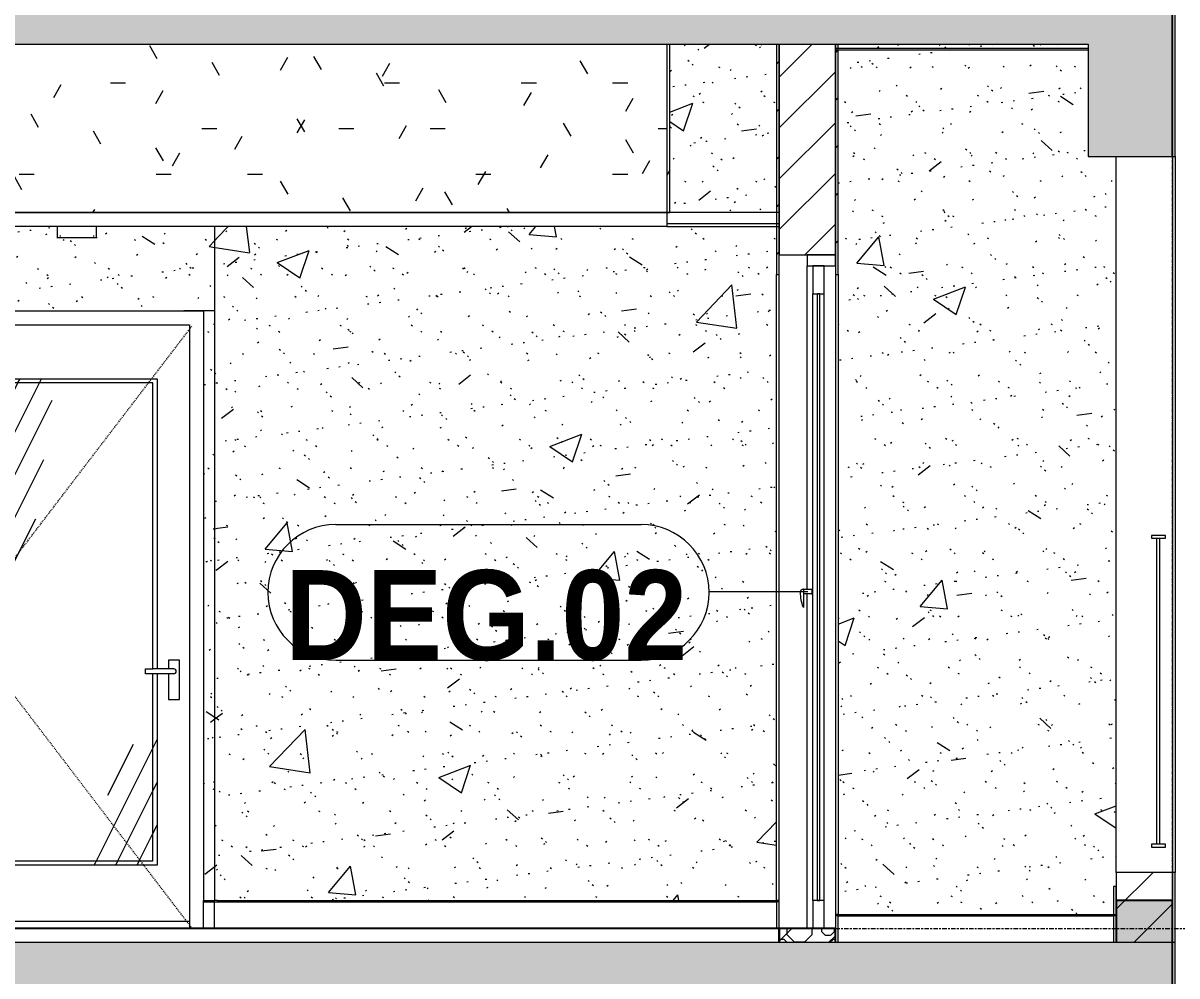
# Model space of a CAD drawing. Header units: millimetres. Extents: x 26124 to 258712, y -8723 to 35400.
# Drawn here: x 123161 to 127269, y 8831 to 12225 of the extents above; entities that cross this region are included whole.
import ezdxf

# ---------------------------------------------------------------- set-up
doc = ezdxf.new("R2010")
doc.units = ezdxf.units.MM
for name, pattern in [('Centre', [31.75, 6.35, -4.7625, 15.875, -4.7625]), ('Dash', [6.35, 3.175, -3.175]), ('Grid Line', [22.225, 12.7, -3.175, 3.175, -3.175])]:
    doc.linetypes.add(name, pattern=pattern)
for name, color, linetype, lineweight in [('0-1', 7, 'Continuous', 5), ('A-CLNG', 13, 'Continuous', 9), ('A-CLNG-1', 250, 'Continuous', 18), ('A-CLNG-2', 7, 'Continuous', 9), ('A-CLNG-PATT-1', 7, 'Continuous', 9), ('A-CLNG-PATT-2', 9, 'Continuous', 9), ('A-DETL-GENF-1', 7, 'Continuous', 9), ('A-DETL-GENF-HDLN-1', 7, 'Dash', 9), ('A-DETL-GENF-HDLN-2', 1, 'Continuous', 9), ('A-DETL-MEDM', 33, 'Continuous', 18), ('A-DOOR', 31, 'Continuous', 9), ('A-DOOR-1', 7, 'Continuous', 9), ('A-DOOR-FRAM', 31, 'Continuous', 9), ('A-DOOR-GLAZ', 31, 'Continuous', 9), ('A-DOOR-IDEN', 31, 'Continuous', 9), ('A-FLOR-1', 10, 'Continuous', 25), ('A-FLOR-HRAL', 11, 'Continuous', 9), ('A-FLOR-HRAL-1', 253, 'Continuous', 9), ('A-FLOR-LEVL-2', 51, 'Centre', 9), ('A-FLOR-PATT-2', 9, 'Continuous', 9), ('A-WALL', 113, 'Continuous', 9), ('A-WALL-1', 113, 'Continuous', 18), ('A-WALL-PATT-1', 7, 'Continuous', 9), ('A-WALL-PATT-2', 9, 'Continuous', 9), ('A-WALL-PATT-4', 111, 'Continuous', 9), ('E-LITE-EQPM', 33, 'Continuous', 9), ('E-LITE-EQPM-1', 7, 'Continuous', 9), ('I-WALL-1', 250, 'Continuous', 18), ('I-WALL-2', 7, 'Continuous', 9), ('S-BEAM-1', 12, 'Continuous', 5), ('S-BEAM-2', 10, 'Continuous', 25), ('S-COLS-1', 7, 'Continuous', 9), ('S-GRID-1', 1, 'Grid Line', 9)]:
    doc.layers.add(name, color=color, linetype=linetype, lineweight=lineweight)
doc.styles.add('Arial_B_1', font='arialbd.ttf', dxfattribs={"width": 0.9, "height": 320})
pattern_1 = [(50, (80880.3, 14125), (1165.978, -102.01), [121.92, -1341.12]), (355, (80880.3, 14125), (-225.554, 1222.763), [97.536, -1072.896]), (100.451, (80977.5, 14116.5), (940.433, 1120.746), [103.616, -1139.776]), (46.184, (80880.3, 14450.1), (1734.906, -269.074), [182.88, -2011.68]), (96.636, (81024.9, 14427.7), (1519.377, 1583.536), [155.424, -1709.665]), (351.184, (80880.3, 14450.1), (1519.39, 1583.52), [146.304, -1609.344]), (21, (81042.9, 14368.8), (970.332, -654.498), [121.92, -1341.12]), (326, (81042.9, 14368.8), (395.533, 1178.804), [97.536, -1072.896]), (71.451, (81123.7, 14314.3), (1365.87, 524.296), [103.616, -1139.776]), (37.5, (80880.3, 14125), (19.767, 541.1527), [53.645, -1006.246, 53.645, -1035.507, -1076.96]), (37.5, (80880.3, 14125), (19.767, 541.1527), [-2149.043, 53.645, -1023.315]), (7.5, (80880.3, 14125), (427.646, 641.156), [53.645, -567.334, 53.645, -981.862, -410.464]), (7.5, (80880.3, 14125), (427.646, 641.156), [-1656.486, 53.645, -356.819]), (327.5, (80517.8, 14125), (867.782, -36.665), [53.645, -352.755, 53.645, -1214.323, -1682.496]), (327.5, (80517.8, 14125), (867.782, -36.665), [-1674.368, 53.645, -1628.851]), (317.5, (80355.2, 14125), (948.028, 162.731), [53.645, -474.675, 53.645, -788.416, -1194.816]), (317.5, (80355.2, 14125), (948.028, 162.731), [-1370.38, 53.645, -1141.17])]
pattern_2 = [(37.5, (80880.3, 14125), (-5.1206, 156.61216), [5.364, -118.181, 5.364, -132.812, -132.08]), (37.5, (80880.3, 14125), (-5.1206, 156.61216), [-261.722, 5.364, -126.716]), (7.5, (80880.3, 14125), (143.847, 229.3842), [5.364, -61.285, 5.364, -105.989, -42.672]), (7.5, (80880.3, 14125), (143.847, 229.3842), [-178.003, 5.364, -37.308]), (327.5, (80780.33, 14125), (253.11758, 0.46008), [5.364, -35.276, 5.364, -140.94, -191.008]), (327.5, (80780.33, 14125), (253.11758, 0.46008), [-186.944, 5.364, -185.644]), (317.5, (80780.33, 14125), (244.3381, 71.3376), [5.364, -14.956, 5.364, -90.546, -109.728]), (317.5, (80780.33, 14125), (244.3381, 71.3376), [-116.23, 5.364, -104.364])]
pattern_3 = [(45, (80880.3, 14125), (-84.8528, 84.8528), [])]
pattern_4 = [(63.435, (81083.5, 14226.6), (-817.87, 2453.59), [1016, -609.6, 1016, -609.6, -1292.49]), (63.435, (81083.5, 14226.6), (-817.87, 2453.59), [-3251.2, 406.4, -886.09]), (63.435, (81032.7, 14277.4), (-817.87, 2453.59), [812.8, -1016, 609.6, -609.6, -1495.69]), (63.435, (81032.7, 14277.4), (-817.87, 2453.59), [-3048, 711.2, -784.49]), (63.435, (81032.7, 14429.8), (-817.87, 2453.59), [609.6, -1219.2, 406.4, -609.6, -1698.89]), (63.435, (81032.7, 14429.8), (-817.87, 2453.59), [-2844.8, 914.4, -784.49]), (63.435, (81185.1, 14277.4), (-817.87, 2453.59), [609.6, -1219.2, 508, -2206.89]), (63.435, (81337.5, 14429.8), (-817.87, 2453.59), [304.8, -1524, 203.2, -2511.69]), (63.435, (81083.5, 14683.8), (-817.87, 2453.59), [203.2, -1524, 203.2, -812.8, -1800.49]), (63.435, (81083.5, 14683.8), (-817.87, 2453.59), [-2743.2, 508, -1292.49]), (63.435, (81997.9, 14531.4), (-817.87, 2453.59), [1016, -1524, 1219.2, -804.81]), (63.435, (81997.9, 14379), (-817.87, 2453.59), [1422.4, -1016, 1524, -601.61]), (63.435, (82099.5, 14429.8), (-817.87, 2453.59), [1625.6, -812.8, 1219.2, -886.09]), (63.435, (82251.9, 14582.2), (-817.87, 2453.59), [1016, -1422.4, 812.8, -1292.49]), (63.435, (82099.5, 14887), (-817.87, 2453.59), [508, -2032, 609.6, -1394.09]), (63.435, (82404.3, 14734.6), (-817.87, 2453.59), [406.4, -2032, 406.4, -1698.89])]
pattern_5 = [(45, (80880.3, 14125), (-90.50967, 90.50967), [])]

# ---------------------------------------------------------------- blocks, each defined once
blk = doc.blocks.new('NCV_TKTC_KET CAU_rvt-1-TKCS_MẶT CẮT 3')
at = {"layer": 'S-BEAM-1'}
blk.add_hatch(color=256, dxfattribs=at).paths.add_polyline_path([(127252.5, 8900), (127252.6, 8900), (127252.6, 9100), (127052.6, 9100), (127052.6, 8950), (127252.5, 8950)])
at = {"layer": 'S-BEAM-2'}
for p, q in [((127252.6, 11750), (127252.6, 12300)), ((127252.6, 9100), (127052.6, 9100)), ((127052.6, 9100), (127052.6, 8950)), ((127252.6, 8900), (127252.6, 9100)), ((127252.6, 8350), (127252.6, 8900))]:
    blk.add_line(p, q, dxfattribs=at)
at = {"layer": 'S-COLS-1'}
blk.add_line((126552.6, 9045), (126552.6, 9050), dxfattribs=at)
blk = doc.blocks.new('DOOR_CW_01 CANH MO-PANEL KINH - DIW_01-900x2200-CỬA GỖ VÂN LAMINATE-553375-TKCS_MẶT CẮT 3')
at = {"layer": 'A-DOOR-1'}
for p, q in [((123842.9, 7800), (123732.6, 7800)), ((123852.6, 5695), (123852.6, 5700)), ((123852.6, 5695), (123852.6, 5700)), ((123852.6, 5695), (123852.6, 5700)), ((123912.6, 5695), (123912.6, 5700)), ((123952.6, 5700), (123952.6, 5695)), ((123952.6, 5700), (123952.6, 5695)), ((123952.6, 5695), (123952.6, 5700))]:
    blk.add_line(p, q, dxfattribs=at)
blk = doc.blocks.new('DOOR_CW_01 CANH MO-PANEL KINH - DIG_01-900x2200-CỬA NHÔM KÍNH-V64-TKCS_MẶT CẮT 3')
at = {"layer": 'A-DETL-GENF-HDLN-2'}
h = blk.add_hatch(dxfattribs=at)
h.set_pattern_fill('FP_13', color=256, style=0, pattern_type=2)
h.set_pattern_definition(pattern_4)
h.paths.add_polyline_path([(123067.6, 9226), (123637.6, 9226), (123637.6, 9907.5), (123622.6, 9907.5), (123622.6, 9241), (123082.6, 9241), (123082.6, 10943), (123622.6, 10943), (123622.6, 9924.5), (123637.6, 9924.5), (123637.6, 10958), (123067.6, 10958), (123067.6, 9241)])
h = blk.add_hatch(dxfattribs=at)
h.set_pattern_fill('FP_13', color=256, style=0, pattern_type=2)
h.set_pattern_definition(pattern_4)
h.paths.add_polyline_path([(123499, 9241), (123622.6, 9241), (123622.6, 9907.5), (123596.8, 9907.5), (123596.8, 9924.5), (123622.6, 9924.5), (123622.6, 10943), (123082.6, 10943), (123082.6, 9241)])
at = {"layer": 'A-DETL-GENF-HDLN-1'}
for p, q in [((122942.6, 10073.5), (123762.6, 11147)), ((123762.6, 9000), (122942.6, 10073.5))]:
    blk.add_line(p, q, dxfattribs=at)
at = {"layer": 'A-DOOR-1'}
for p, q in [((122952.6, 9000), (122952.6, 11150)), ((122952.6, 11150), (123752.6, 11150)), ((123752.6, 11150), (123752.6, 9000)), ((123067.6, 10958), (123637.6, 10958)), ((123067.6, 9226), (123067.6, 10958)), ((123622.6, 10943), (123082.6, 10943)), ((123082.6, 10943), (123082.6, 9241)), ((123622.6, 9924.5), (123622.6, 10943)), ((123637.6, 10958), (123637.6, 9924.5)), ((123677.8, 9956), (123677.8, 9924.5)), ((123717.3, 9956), (123677.8, 9956)), ((123717.3, 9816), (123717.3, 9956)), ((123596.8, 9924.5), (123622.6, 9924.5)), ((123596.8, 9907.5), (123596.8, 9924.5)), ((123622.6, 9907.5), (123596.8, 9907.5)), ((123697.6, 9924.5), (123622.6, 9924.5)), ((123622.6, 9241), (123622.6, 9907.5)), ((123697.6, 9907.5), (123622.6, 9907.5)), ((123637.6, 9907.5), (123637.6, 9226)), ((123677.8, 9907.5), (123677.8, 9816)), ((123677.8, 9816), (123717.3, 9816)), ((123637.6, 9226), (123067.6, 9226)), ((123082.6, 9241), (123622.6, 9241)), ((122902.6, 9100), (122902.6, 9000)), ((123802.6, 9095), (123802.6, 9100)), ((122952.6, 9026), (123752.6, 9026))]:
    blk.add_line(p, q, dxfattribs=at)
for start, end in [(0, 90), (270, 0)]:
    blk.add_arc((123697.6, 9916), 8.5, start, end, dxfattribs=at)
blk = doc.blocks.new('Railing - Railing-915954-TKCS_MẶT CẮT 3')
at = {"layer": 'A-FLOR-HRAL-1'}
for p, q in [((126062.564287, 5645), (126052.564287, 5645)), ((126062.564287, 5550), (126062.564287, 5645)), ((126062.564287, 5645), (127042.564287, 5645)), ((127052.564287, 5645), (127042.564287, 5645)), ((127042.564287, 5645), (127042.564287, 5550)), ((127052.564287, 5550), (127052.564287, 5645))]:
    blk.add_line(p, q, dxfattribs=at)
blk = doc.blocks.new('Railing - Railing-915952-TKCS_MẶT CẮT 3')
at = {"layer": 'A-FLOR-HRAL-1'}
for p, q in [((123802.5, 5600), (123802.5, 5695)), ((123802.5, 5695), (123842.6, 5695))]:
    blk.add_line(p, q, dxfattribs=at)
blk = doc.blocks.new('Railing - Railing-915947-TKCS_MẶT CẮT 3')
at = {"layer": 'A-FLOR-HRAL-1'}
for p, q in [((123842.564287, 5600), (123842.564287, 5695)), ((123842.564287, 5695), (125842.564287, 5695)), ((125852.564287, 5695), (125842.564287, 5695)), ((125842.564287, 5695), (125842.564287, 5600))]:
    blk.add_line(p, q, dxfattribs=at)
blk = doc.blocks.new('CL_01-VÁCH DỰNG THẠCH CAO CĂN HỘ LOẠI 1-5D6 - CL_01-VÁCH DỰNG THẠCH CAO CĂN HỘ LOẠI 1A-5-V66-TKCS_MẶT CẮT 3')
at = {"layer": 'A-CLNG-PATT-1'}
h = blk.add_hatch(dxfattribs=at)
h.set_pattern_fill('FP_4', color=256, style=0, pattern_type=2)
h.set_pattern_definition([(0, (80880.3, 14125), (1300.48, 325.12), [53.645, -921.715, 53.645, -6123.635]), (0, (80880.3, 14125), (1300.48, 325.12), [-1029.005, -921.715, 53.645, -1897.075, -3251.2]), (0, (80880.3, 14125), (1300.48, 325.12), [-3901.44, 53.645, -921.715, 53.645, -2222.195]), (0, (80880.3, 14125), (1300.48, 325.12), [-4930.445, -596.595, 53.645, -1571.955]), (120, (81367.98, 14287.56), (-931.8022, 963.6887), [53.645, -921.715, -6177.28]), (120, (81367.98, 14287.56), (-931.8022, 963.6887), [-975.36, 53.645, -921.715, -5201.92]), (120, (81367.98, 14287.56), (-931.8022, 963.6887), [-1950.72, 53.645, -1897.075, -3251.2]), (120, (81367.98, 14287.56), (-931.8022, 963.6887), [-3901.44, 53.645, -921.715, -2275.84]), (120, (81367.98, 14287.56), (-931.8022, 963.6887), [-4876.8, 53.645, -596.595, -1625.6]), (120, (81367.98, 14287.56), (-931.8022, 963.6887), [-5527.04, 53.645, -1571.955]), (240, (81530.54, 14937.8), (-368.6778, -1288.8087), [53.645, -921.715, -6177.28]), (240, (81530.54, 14937.8), (-368.6778, -1288.8087), [-975.36, 53.645, -921.715, -5201.92]), (240, (81530.54, 14937.8), (-368.6778, -1288.8087), [-1950.72, 53.645, -1897.075, -3251.2]), (240, (81530.54, 14937.8), (-368.6778, -1288.8087), [-3901.44, 53.645, -921.715, -2275.84]), (240, (81530.54, 14937.8), (-368.6778, -1288.8087), [-4876.8, 53.645, -596.595, -1625.6]), (240, (81530.54, 14937.8), (-368.6778, -1288.8087), [-5527.04, 53.645, -1571.955])])
h.paths.add_polyline_path([(125452.7, 11550), (125462.7, 11550), (125462.7, 12150), (125452.7, 12150)])
h.paths.add_polyline_path([(119852.6, 11550), (119852.6, 12150), (119842.6, 12150), (119842.6, 11550)])
at = {"layer": 'A-CLNG-PATT-2'}
h = blk.add_hatch(dxfattribs=at)
h.set_pattern_fill('FP_2', color=256, style=0, pattern_type=2)
h.set_pattern_definition([(0, (80880.3, 14125), (650.24, 162.56), [53.645, -434.035, 53.645, -434.035, -2600.96]), (0, (80880.3, 14125), (650.24, 162.56), [-975.36, 53.645, -921.715, 53.645, -434.035, -1137.92]), (0, (80880.3, 14125), (650.24, 162.56), [-2438.4, 53.645, -271.475, 53.645, -759.155]), (120, (81124.14, 14206.28), (-465.9011, 481.84436), [53.645, -434.035, 53.645, -3034.995]), (120, (81124.14, 14206.28), (-465.9011, 481.84436), [-541.325, -434.035, 53.645, -921.715, -1625.6]), (120, (81124.14, 14206.28), (-465.9011, 481.84436), [-1950.72, 53.645, -434.035, 53.645, -1084.275]), (120, (81124.14, 14206.28), (-465.9011, 481.84436), [-2492.045, -271.475, 53.645, -759.155]), (240, (81205.42, 14531.4), (-184.3389, -644.40436), [53.645, -434.035, 53.645, -3034.995]), (240, (81205.42, 14531.4), (-184.3389, -644.40436), [-541.325, -434.035, 53.645, -921.715, -1625.6]), (240, (81205.42, 14531.4), (-184.3389, -644.40436), [-1950.72, 53.645, -434.035, 53.645, -1084.275]), (240, (81205.42, 14531.4), (-184.3389, -644.40436), [-2492.045, -271.475, 53.645, -759.155])])
h.paths.add_polyline_path([(124311.1, 11550), (125452.7, 11550), (125452.6, 12150), (122953, 12150), (122952.5, 11750), (122652.5, 11750), (122652.5, 12150), (119852.6, 12150), (119852.6, 11550), (123499, 11550)])
at = {"layer": 'A-CLNG-1'}
for p, q in [((125452.7, 12150), (125452.7, 11550)), ((125462.7, 11550), (125462.7, 12150)), ((125452.7, 11550), (125462.7, 11550))]:
    blk.add_line(p, q, dxfattribs=at)
at = {"layer": 'A-CLNG-2'}
blk.add_line((125452.6, 11550), (119852.6, 11550), dxfattribs=at)
blk = doc.blocks.new('LIC_09 - ĐÈN LED DOWNLIGHT ÂM TRẦN_ P_9W - 6000K - LIC_09 - ĐÈN LED DOWNLIGHT ÂM TRẦN_ P_9W_ ÁNH SÁNG TRẮNG 6000K-517041-TKCS_MẶT CẮT 3')
at = {"layer": 'E-LITE-EQPM-1'}
for p, q in [((123282.9, 8100), (123282.9, 8060)), ((123422.9, 8060), (123422.9, 8100)), ((123424.2, 8060), (123281.6, 8060)), ((123352.9, 8060), (123282.9, 8060)), ((123292.9, 8068), (123292.9, 8065)), ((123422.9, 8060), (123352.9, 8060)), ((123412.9, 8065), (123412.9, 8068))]:
    blk.add_line(p, q, dxfattribs=at)
blk = doc.blocks.new('NCV_TKTC_TANG 3 - 4_rvt-2-TKCS_MẶT CẮT 3')
at = {"layer": 'A-FLOR-PATT-2'}
h = blk.add_hatch(dxfattribs=at)
h.set_pattern_fill('FP_3', color=256, style=0, pattern_type=2)
h.set_pattern_definition([(180, (81052.7, 14216.3), (-2e-14, -203.2), [19.239, -183.961]), (135, (81066.3, 14202.7), (-203.19986, 1e-14), [19.239, -268.129]), (90, (81066.3, 14183.47), (-203.2, 1e-14), [19.239, -183.961]), (45, (81052.7, 14169.86), (0, 203.19986), [19.239, -268.129]), (0, (81033.46, 14169.86), (0, 203.2), [19.239, -183.961]), (315, (81019.86, 14183.47), (203.19986, 0), [19.239, -268.129]), (270, (81019.86, 14202.7), (203.2, 1e-14), [19.239, -183.961]), (225, (81033.46, 14216.31), (1e-14, -203.19986), [19.239, -268.129]), (180, (81007.18, 14184.3), (-2e-14, -203.2), [22.055, -181.145]), (135, (81022.78, 14168.71), (-203.19986, 1e-14), [22.055, -265.314]), (90, (81022.78, 14146.66), (-203.2, 1e-14), [22.055, -181.145]), (45, (81007.18, 14131.06), (0, 203.19986), [22.055, -265.314]), (0, (80985.13, 14131.06), (0, 203.2), [22.055, -181.145]), (315, (80969.54, 14146.66), (203.19986, 0), [22.055, -265.314]), (270, (80969.54, 14168.71), (203.2, 1e-14), [22.055, -181.145]), (225, (80985.13, 14184.3), (1e-14, -203.19986), [22.055, -265.314]), (180, (80914.68, 14169.67), (-2e-14, -203.2), [14.547, -188.653]), (135, (80924.96, 14159.39), (-203.19986, 1e-14), [14.547, -272.821]), (90, (80924.96, 14144.84), (-203.2, 1e-14), [14.547, -188.653]), (45, (80914.68, 14134.56), (0, 203.19986), [14.547, -272.821]), (0, (80900.13, 14134.56), (0, 203.2), [14.547, -188.653]), (315, (80889.85, 14144.84), (203.19986, 0), [14.547, -272.821]), (270, (80889.85, 14159.39), (203.2, 1e-14), [14.547, -188.653]), (225, (80900.13, 14169.67), (1e-14, -203.19986), [14.547, -272.821]), (90, (80983.32, 14194.78), (-203.2, 1e-14), [29.097, -174.103]), (45, (80962.74, 14174.2), (0, 203.19986), [29.097, -258.271]), (0, (80933.65, 14174.2), (0, 203.2), [29.097, -174.103]), (315, (80913.07, 14194.78), (203.19986, 0), [29.097, -258.271]), (270, (80913.07, 14223.87), (203.2, 1e-14), [29.097, -174.103]), (225, (80933.65, 14244.45), (1e-14, -203.19986), [29.097, -258.271]), (180, (80962.74, 14244.45), (-2e-14, -203.2), [29.097, -174.103]), (135, (80983.32, 14223.87), (-203.19986, 1e-14), [29.097, -258.271]), (90, (81062.35, 14261.4), (-203.2, 1e-14), [37.075, -166.125]), (45, (81036.13, 14235.19), (0, 203.19986), [37.075, -250.293]), (0, (80999.05, 14235.19), (0, 203.2), [37.075, -166.125]), (315, (80972.84, 14261.4), (203.19986, 0), [37.075, -250.293]), (270, (80972.84, 14298.48), (203.2, 1e-14), [37.075, -166.125]), (225, (80999.05, 14324.7), (1e-14, -203.19986), [37.075, -250.293]), (180, (81036.13, 14324.7), (-2e-14, -203.2), [37.075, -166.125]), (135, (81062.35, 14298.48), (-203.19986, 1e-14), [37.075, -250.293]), (90, (80938.85, 14272.68), (-203.2, 1e-14), [19.242, -183.958]), (45, (80925.24, 14259.07), (0, 203.19986), [19.242, -268.127]), (0, (80906, 14259.07), (0, 203.2), [19.242, -183.958]), (315, (80892.4, 14272.68), (203.19986, 0), [19.242, -268.127]), (270, (80892.4, 14291.92), (203.2, 1e-14), [19.242, -183.958]), (225, (80906, 14305.53), (1e-14, -203.19986), [19.242, -268.127]), (180, (80925.24, 14305.53), (-2e-14, -203.2), [19.242, -183.958]), (135, (80938.85, 14291.92), (-203.19986, 1e-14), [19.242, -268.127])])
h.paths.add_polyline_path([(126052.6, 8950), (126052.6, 9000), (125852.6, 9000), (125852.6, 8950), (125935.5, 8950)])
at = {"layer": 'A-WALL-PATT-1'}
h = blk.add_hatch(dxfattribs=at)
h.set_pattern_fill('FP_5', color=256, style=0, pattern_type=2)
h.set_pattern_definition(pattern_3)
h.paths.add_polyline_path([(125842.6, 11330), (125852.6, 11330), (125852.6, 12150), (125842.6, 12150), (125842.6, 11377.2)])
h = blk.add_hatch(dxfattribs=at)
h.set_pattern_fill('FP_5', color=256, style=0, pattern_type=2)
h.set_pattern_definition(pattern_3)
h.paths.add_polyline_path([(126052.6, 11330), (126062.6, 11330), (126062.6, 12150), (126052.6, 12150), (126052.6, 11377.2)])
at = {"layer": 'A-WALL-PATT-2'}
h = blk.add_hatch(dxfattribs=at)
h.set_pattern_fill('FP_6', color=256, style=0, pattern_type=2)
h.set_pattern_definition(pattern_1)
h.paths.add_polyline_path([(124311.1, 9100), (125842.6, 9100), (125842.6, 11500), (123852.9, 11500), (123852.9, 9100)])
h.paths.add_polyline_path([(125462.7, 11550), (125842.6, 11550), (125842.6, 12150), (125462.7, 12150)])
h = blk.add_hatch(dxfattribs=at)
h.set_pattern_fill('FP_7', color=256, style=0, pattern_type=2)
h.set_pattern_definition(pattern_2)
h.paths.add_polyline_path([(124311.1, 9100), (125842.6, 9100), (125842.6, 11500), (123852.9, 11500), (123852.9, 9100)])
h.paths.add_polyline_path([(125462.7, 11550), (125842.6, 11550), (125842.6, 12150), (125462.7, 12150)])
h = blk.add_hatch(dxfattribs=at)
h.set_pattern_fill('FP_6', color=256, style=0, pattern_type=2)
h.set_pattern_definition(pattern_1)
h.paths.add_polyline_path([(126062.6, 9050), (127042.6, 9050), (127042.6, 9150), (127052.6, 9150), (127052.6, 11750), (126952.5, 11750), (126952.5, 12130), (126062.6, 12130), (126062.6, 9100)])
h.paths.add_polyline_path([(126952.5, 12135), (126952.5, 12150), (126062.6, 12150), (126062.6, 12135), (126747.7, 12135)])
h = blk.add_hatch(dxfattribs=at)
h.set_pattern_fill('FP_7', color=256, style=0, pattern_type=2)
h.set_pattern_definition(pattern_2)
h.paths.add_polyline_path([(126062.6, 9050), (127042.6, 9050), (127042.6, 9150), (127052.6, 9150), (127052.6, 11750), (126952.5, 11750), (126952.5, 12130), (126062.6, 12130), (126062.6, 9100)])
h.paths.add_polyline_path([(126952.5, 12135), (126952.5, 12150), (126062.6, 12150), (126062.6, 12135), (126747.7, 12135)])
h = blk.add_hatch(dxfattribs=at)
h.set_pattern_fill('FP_6', color=256, style=0, pattern_type=2)
h.set_pattern_definition(pattern_1)
h.paths.add_polyline_path([(123842.9, 9100), (123842.9, 11500), (123422.6, 11500), (123422.6, 11460), (123282.6, 11460), (123282.6, 11500), (122862.6, 11500), (122862.6, 9100), (122902.6, 9100), (122902.6, 11200), (123802.6, 11200), (123802.6, 9100)])
h = blk.add_hatch(dxfattribs=at)
h.set_pattern_fill('FP_7', color=256, style=0, pattern_type=2)
h.set_pattern_definition(pattern_2)
h.paths.add_polyline_path([(123842.9, 9100), (123842.9, 11500), (123422.6, 11500), (123422.6, 11460), (123282.6, 11460), (123282.6, 11500), (122862.6, 11500), (122862.6, 9100), (122902.6, 9100), (122902.6, 11200), (123802.6, 11200), (123802.6, 9100)])
h = blk.add_hatch(dxfattribs=at)
h.set_pattern_fill('FP_6', color=256, style=0, pattern_type=2)
h.set_pattern_definition(pattern_1)
h.paths.add_polyline_path([(123852.9, 9100), (123852.9, 11500), (123842.9, 11500), (123842.9, 9100)])
h = blk.add_hatch(dxfattribs=at)
h.set_pattern_fill('FP_7', color=256, style=0, pattern_type=2)
h.set_pattern_definition(pattern_2)
h.paths.add_polyline_path([(123852.9, 9100), (123852.9, 11500), (123842.9, 11500), (123842.9, 9100)])
at = {"layer": 'A-CLNG-1'}
for p, q in [((126952.5, 12135), (126052.6, 12135)), ((126052.6, 12135), (126052.6, 12130)), ((126052.6, 12130), (126952.5, 12130)), ((125852.6, 11550), (125452.6, 11550)), ((125452.6, 11550), (125452.6, 11500)), ((125852.6, 11500), (125852.6, 11550)), ((125452.6, 11500), (125852.6, 11500))]:
    blk.add_line(p, q, dxfattribs=at)
at = {"layer": 'A-CLNG-2'}
for p, q in [((119852.6, 11550), (125452.6, 11550)), ((125852.6, 11510), (125452.6, 11510)), ((125452.6, 11500), (119852.6, 11500))]:
    blk.add_line(p, q, dxfattribs=at)
at = {"layer": 'A-FLOR-1'}
for p, q in [((125852.6, 9000), (119052.6, 9000)), ((125852.6, 8950), (125852.6, 9000)), ((126052.6, 9000), (125852.6, 9000)), ((125852.6, 9000), (125852.6, 8950)), ((126052.6, 8950), (126052.6, 9000))]:
    blk.add_line(p, q, dxfattribs=at)
at = {"layer": 'I-WALL-1'}
for p, q in [((125842.6, 12150), (125842.6, 11330)), ((125852.6, 11330), (125852.6, 12150)), ((126052.6, 12150), (126052.6, 11330)), ((126062.6, 11330), (126062.6, 12150)), ((125842.6, 11330), (125852.6, 11330)), ((126052.6, 11330), (126062.6, 11330)), ((127042.6, 9150), (127042.6, 9050)), ((127052.6, 9150), (127042.6, 9150)), ((127052.6, 9050), (127052.6, 9150)), ((127042.6, 9050), (127052.6, 9050))]:
    blk.add_line(p, q, dxfattribs=at)
at = {"layer": 'I-WALL-2'}
for p, q in [((127052.6, 9200), (127052.6, 11750)), ((123842.9, 9100), (123842.9, 11500)), ((125842.6, 9100), (125842.6, 11330)), ((126062.6, 11330), (126062.6, 9050)), ((122902.6, 11200), (123802.6, 11200)), ((123802.6, 11200), (123802.6, 9100)), ((123802.6, 9100), (123842.9, 9100)), ((123852.9, 9100), (123842.9, 9100)), ((123852.9, 9100), (125842.6, 9100)), ((125852.6, 9100), (125842.6, 9100)), ((126062.6, 9050), (126052.6, 9050)), ((126062.6, 9050), (127042.6, 9050))]:
    blk.add_line(p, q, dxfattribs=at)
at = {"layer": 'A-CLNG'}
blk.add_blockref('CL_01-VÁCH DỰNG THẠCH CAO CĂN HỘ LOẠI 1-5D6 - CL_01-VÁCH DỰNG THẠCH CAO CĂN HỘ LOẠI 1A-5-V66-TKCS_MẶT CẮT 3', (0, 0), dxfattribs=at)
at = {"layer": 'A-DOOR'}
for name, p in [('DOOR_CW_01 CANH MO-PANEL KINH - DIW_01-900x2200-CỬA GỖ VÂN LAMINATE-553375-TKCS_MẶT CẮT 3', (0, 3400)), ('DOOR_CW_01 CANH MO-PANEL KINH - DIG_01-900x2200-CỬA NHÔM KÍNH-V64-TKCS_MẶT CẮT 3', (0, 0))]:
    blk.add_blockref(name, p, dxfattribs=at)
at = {"layer": 'A-FLOR-HRAL'}
for name in ['Railing - Railing-915952-TKCS_MẶT CẮT 3', 'Railing - Railing-915947-TKCS_MẶT CẮT 3', 'Railing - Railing-915954-TKCS_MẶT CẮT 3']:
    blk.add_blockref(name, (0, 3400), dxfattribs=at)
at = {"layer": 'E-LITE-EQPM'}
blk.add_blockref('LIC_09 - ĐÈN LED DOWNLIGHT ÂM TRẦN_ P_9W - 6000K - LIC_09 - ĐÈN LED DOWNLIGHT ÂM TRẦN_ P_9W_ ÁNH SÁNG TRẮNG 6000K-517041-TKCS_MẶT CẮT 3', (-0.4, 3400), dxfattribs=at)
blk = doc.blocks.new('Railing - 10mm-1251313-TKCS_MẶT CẮT 3')
at = {"layer": 'A-FLOR-HRAL'}
for p, q in [((33697.564287, 2500), (33697.564287, 3590)), ((33707.564287, 2500), (33707.564287, 3590))]:
    blk.add_line(p, q, dxfattribs=at)
blk = doc.blocks.new('Railing - Railing-3235655-TKCS_MẶT CẮT 3')
at = {"layer": 'A-FLOR-HRAL'}
for p, q in [((127227.6, 10400), (127177.6, 10400)), ((127177.6, 10400), (127177.6, 10390)), ((127227.6, 10390), (127227.6, 10400)), ((127177.6, 10390), (127227.6, 10390)), ((127227.6, 9300), (127177.6, 9300)), ((127177.6, 9300), (127177.6, 9290)), ((127177.6, 9290), (127227.6, 9290)), ((127227.6, 9290), (127227.6, 9300))]:
    blk.add_line(p, q, dxfattribs=at)
at = {"extrusion": (0, 0, -1), "zscale": -1}
blk.add_blockref('Railing - 10mm-1251313-TKCS_MẶT CẮT 3', (-160905.1, 6800), dxfattribs=at)
blk = doc.blocks.new('DEG_02-DEG_03 - DEG_02-2500x2400mm-CỬA ĐI 02 CÁNH TRƯỢT-V48-TKCS_MẶT CẮT 3')
at = {"layer": 'A-DOOR'}
for p, q in [((125972.6, 7960), (125972.6, 7860)), ((126012.6, 7960), (125972.6, 7960)), ((126012.6, 7860), (126012.6, 7960)), ((125972.6, 7860), (126012.6, 7860)), ((125972.6, 5700), (125972.6, 7860)), ((126012.6, 5700), (126012.6, 7860)), ((125972.6, 6820), (125969.6, 6820)), ((125939.6, 6808.7), (125939.6, 6799.2)), ((125939.6, 6807.4), (125939.6, 6808.7)), ((125969.6, 6807), (125939.6, 6807)), ((125939.6, 6806.1), (125939.6, 6806.8)), ((125939.6, 6799.2), (125939.6, 6745.2)), ((125939.6, 6793), (125969.6, 6793)), ((125969.6, 6800), (125969.6, 6810)), ((125969.6, 6790), (125969.6, 6800)), ((125969.6, 6780), (125972.6, 6780)), ((125939.6, 6745.2), (125939.6, 6743.7)), ((125939.6, 6743.7), (125939.6, 6745.2)), ((125972.6, 5700), (125972.6, 5600)), ((126012.6, 5700), (125972.6, 5700)), ((126012.6, 5600), (126012.6, 5700)), ((125972.6, 5600), (126012.6, 5600))]:
    blk.add_line(p, q, dxfattribs=at)
at = {"layer": 'A-DOOR', "flags": 128}
for points in [[(125928.6, 6799.2), (125928.6, 6799.6), (125928.6, 6800), (125928.7, 6800.3), (125928.7, 6800.7), (125928.8, 6801.1), (125928.9, 6801.5), (125929, 6801.8), (125929.1, 6802.2), (125929.2, 6802.5), (125929.4, 6802.9), (125929.5, 6803.2), (125929.7, 6803.6), (125929.9, 6803.9), (125930.1, 6804.2), (125930.3, 6804.5), (125930.5, 6804.9), (125930.7, 6805.2), (125931, 6805.4), (125931.2, 6805.7), (125931.5, 6806), (125931.8, 6806.3), (125932, 6806.5), (125932.3, 6806.7), (125932.6, 6807), (125933, 6807.2), (125933.3, 6807.4), (125933.6, 6807.5), (125933.9, 6807.7), (125934.3, 6807.9), (125934.6, 6808), (125935, 6808.2), (125935.4, 6808.3), (125935.7, 6808.4), (125936.1, 6808.5), (125936.5, 6808.5), (125936.8, 6808.6), (125937.2, 6808.6), (125937.6, 6808.7), (125938, 6808.7), (125938.1, 6808.7)], [(125937.7, 6745.2), (125935.7, 6751.5), (125933.9, 6757.8), (125932.4, 6764.2), (125931.1, 6770.7), (125930.1, 6777.2), (125929.3, 6783.8), (125928.9, 6790.3), (125928.6, 6796.9), (125928.6, 6799.2)], [(125939.6, 6808.7), (125939.5, 6808.7), (125939.4, 6808.7), (125939.4, 6808.7), (125939.3, 6808.7), (125939.3, 6808.7), (125939.2, 6808.7), (125939.1, 6808.7), (125939.1, 6808.7), (125939, 6808.7), (125939, 6808.7), (125938.9, 6808.7), (125938.9, 6808.7), (125938.8, 6808.7), (125938.8, 6808.7), (125938.7, 6808.7), (125938.7, 6808.7), (125938.6, 6808.7), (125938.6, 6808.7), (125938.5, 6808.7), (125938.5, 6808.7), (125938.4, 6808.7), (125938.4, 6808.7), (125938.4, 6808.7), (125938.3, 6808.7), (125938.3, 6808.7), (125938.3, 6808.7), (125938.2, 6808.7), (125938.2, 6808.7), (125938.2, 6808.7), (125938.2, 6808.7), (125938.1, 6808.7), (125938.1, 6808.7), (125938.1, 6808.7), (125938.1, 6808.7), (125938.1, 6808.7), (125938.1, 6808.7), (125938.1, 6808.7), (125938.1, 6808.7)], [(125938.1, 6808.7), (125938.1, 6808.7), (125938.1, 6808.7), (125938.1, 6808.7), (125938.1, 6808.7), (125938.1, 6808.7), (125938.1, 6808.7), (125938.2, 6808.7), (125938.2, 6808.7), (125938.2, 6808.7), (125938.2, 6808.7), (125938.3, 6808.7), (125938.3, 6808.7), (125938.3, 6808.7), (125938.4, 6808.7), (125938.4, 6808.7), (125938.4, 6808.7), (125938.5, 6808.7), (125938.5, 6808.7), (125938.6, 6808.7), (125938.6, 6808.7), (125938.7, 6808.7), (125938.7, 6808.7), (125938.8, 6808.7), (125938.8, 6808.7), (125938.9, 6808.7), (125938.9, 6808.7), (125939, 6808.7), (125939, 6808.7), (125939.1, 6808.7), (125939.1, 6808.7), (125939.2, 6808.7), (125939.3, 6808.7), (125939.3, 6808.7), (125939.4, 6808.7), (125939.4, 6808.7), (125939.5, 6808.7), (125939.5, 6808.7), (125939.6, 6808.7)]]:
    blk.add_lwpolyline(points, dxfattribs=at)
at = {"layer": 'A-DOOR-FRAM'}
for p, q in [((125952.6, 8000), (125952.6, 7960)), ((126052.6, 8000), (125952.6, 8000)), ((126052.6, 7960), (126052.6, 8000)), ((125952.6, 7960), (126052.6, 7960)), ((125952.6, 6806.8), (125952.6, 7960)), ((126052.6, 7930), (126052.6, 5600)), ((125952.6, 5600), (125952.6, 6793.5))]:
    blk.add_line(p, q, dxfattribs=at)
at = {"layer": 'A-DOOR-GLAZ'}
for p, q in [((125987.6, 7860), (125987.6, 5700)), ((125997.6, 7860), (125987.6, 7860)), ((125997.6, 5700), (125997.6, 7860)), ((125987.6, 5700), (125997.6, 5700))]:
    blk.add_line(p, q, dxfattribs=at)
blk = doc.blocks.new('STN_Door Tag - STN_Door Tag-1788670-TKCS_MẶT CẮT 3')
at = {"layer": 'A-DOOR-IDEN'}
for p, q in [((47163.5, 10529.1), (48251.6, 10529.1)), ((47163.5, 10046.1), (48251.6, 10046.1))]:
    blk.add_line(p, q, dxfattribs=at)
for centre, start, end in [((47163.5, 10287.6), 90, 270), ((48251.6, 10287.6), 270, 90)]:
    blk.add_arc(centre, 241.5, start, end, dxfattribs=at)

msp = doc.modelspace()

# ---------------------------------------------------------------- hatches: boundary and pattern name
at = {"layer": 'A-DETL-GENF-1'}
h = msp.add_hatch(color=256, dxfattribs=at)
h.paths.add_polyline_path([(116152.5, 1550), (116452.5, 1550), (116452.5, 1950), (118252.6, 1950), (118252.6, 1700), (118452.6, 1700), (118452.6, 1950), (122652.5, 1950), (122652.5, 1550), (122953, 1550), (122953, 1950), (126952.5, 1950), (126952.5, 1550), (127252.5, 1550), (127252.5, 2150), (112052.6, 2150), (112052.6, 1550), (112352.5, 1550), (112352.5, 1950), (116152.5, 1950), (116152.5, 1809.6)])
h.paths.add_polyline_path([(33652.6, 1550), (33952.6, 1550), (33952.6, 2000), (37952.1, 2000), (37952.1, 1550), (38252.6, 1550), (38252.6, 1950), (42452.6, 1950), (42452.6, 1700), (42652.6, 1700), (42652.6, 1950), (44452.6, 1950), (44452.6, 1550), (44752.6, 1550), (44752.6, 1950), (48552.6, 1950), (48552.6, 1550), (48852.6, 1550), (48852.6, 2150), (33652.6, 2150), (33652.6, 1809.6)])
h.paths.add_polyline_path([(126952.5, 4950), (127252.5, 4950), (127252.5, 5550), (112052.6, 5550), (112052.6, 4950), (112352.5, 4950), (112352.5, 5350), (116152.5, 5350), (116152.5, 4950), (116452.5, 4950), (116452.5, 5350), (118252.6, 5350), (118252.6, 5100), (118452.6, 5100), (118452.6, 5350), (122652.5, 5350), (122652.5, 4950), (122953, 4950), (122953, 5350), (126952.5, 5350)])
h.paths.add_polyline_path([(44752.6, 4950), (44752.6, 5350), (48552.6, 5350), (48552.6, 4950), (48852.6, 4950), (48852.6, 5550), (33652.6, 5550), (33652.6, 4950), (33952.6, 4950), (33952.6, 5380), (37952.1, 5380), (37952.1, 4950), (38252.6, 4950), (38252.6, 5350), (42452.6, 5350), (42452.6, 5100), (42652.6, 5100), (42652.6, 5350), (44452.6, 5350), (44452.6, 4950), (44717.3, 4950)])
h.paths.add_polyline_path([(126952.5, 8350), (127252.5, 8350), (127252.5, 8950), (112052.6, 8950), (112052.6, 8350), (112352.5, 8350), (112352.5, 8750), (116152.5, 8750), (116152.5, 8350), (116452.5, 8350), (116452.5, 8750), (118252.6, 8750), (118252.6, 8500), (118452.6, 8500), (118452.6, 8750), (122652.5, 8750), (122652.5, 8350), (122953, 8350), (122953, 8750), (126952.5, 8750)])
h.paths.add_polyline_path([(33952.6, 8350), (33952.6, 8780), (37952.1, 8780), (37952.1, 8350), (38252.6, 8350), (38252.6, 8750), (42452.6, 8750), (42452.6, 8500), (42652.6, 8500), (42652.6, 8750), (44452.6, 8750), (44452.6, 8350), (44752.6, 8350), (44752.6, 8750), (48552.6, 8750), (48552.6, 8350), (48852.6, 8350), (48852.6, 8950), (33652.6, 8950), (33652.6, 8350)])
h.paths.add_polyline_path([(33952.6, 11750), (33952.6, 12200), (37952.1, 12200), (37952.1, 11750), (38252.6, 11750), (38252.6, 12150), (42452.6, 12150), (42452.6, 11900), (42652.6, 11900), (42652.6, 12150), (44452.6, 12150), (44452.6, 11750), (44752.6, 11750), (44752.6, 12150), (48552.6, 12150), (48552.6, 11750), (48852.6, 11750), (48852.6, 12350), (33652.6, 12350), (33652.6, 11750)])
h.paths.add_polyline_path([(116189.3, 11750), (116452.5, 11750), (116452.5, 12150), (118252.6, 12150), (118252.6, 11900), (118452.6, 11900), (118452.6, 12150), (122652.5, 12150), (122652.5, 11750), (122953, 11750), (122953, 12150), (126952.5, 12150), (126952.5, 11750), (127252.5, 11750), (127252.5, 12350), (112052.6, 12350), (112052.6, 11750), (112352.5, 11750), (112352.5, 12150), (116152.5, 12150), (116152.5, 11750)])
h.paths.add_polyline_path([(126952.5, 15150), (127252.5, 15150), (127252.5, 15750), (112052.6, 15750), (112052.6, 15150), (112352.5, 15150), (112352.5, 15550), (116152.5, 15550), (116152.5, 15150), (116452.5, 15150), (116452.5, 15550), (118252.6, 15550), (118252.6, 15300), (118452.6, 15300), (118452.6, 15550), (122652.5, 15550), (122652.5, 15150), (122953, 15150), (122953, 15550), (126952.5, 15550)])
h.paths.add_polyline_path([(33952.6, 15150), (33952.6, 15600), (37952.1, 15600), (37952.1, 15150), (38252.6, 15150), (38252.6, 15550), (42452.6, 15550), (42452.6, 15300), (42652.6, 15300), (42652.6, 15550), (44452.6, 15550), (44452.6, 15150), (44752.6, 15150), (44752.6, 15550), (48552.6, 15550), (48552.6, 15150), (48852.6, 15150), (48852.6, 15750), (33652.6, 15750), (33652.6, 15150)])
h.paths.add_polyline_path([(126952.5, 18550), (127252.5, 18550), (127252.5, 19150), (112052.6, 19150), (112052.6, 18550), (112352.5, 18550), (112352.5, 18950), (116152.5, 18950), (116152.5, 18550), (116452.5, 18550), (116452.5, 18950), (118252.6, 18950), (118252.6, 18700), (118452.6, 18700), (118452.6, 18950), (122652.5, 18950), (122652.5, 18550), (122953, 18550), (122953, 18950), (126952.5, 18950), (126952.5, 18552.9)])
h.paths.add_polyline_path([(33952.6, 18550), (33952.6, 19000), (37952.1, 19000), (37952.1, 18550), (38252.6, 18550), (38252.6, 18950), (42452.6, 18950), (42452.6, 18700), (42652.6, 18700), (42652.6, 18950), (44452.6, 18950), (44452.6, 18550), (44752.6, 18550), (44752.6, 18950), (48552.6, 18950), (48552.6, 18550), (48852.6, 18550), (48852.6, 19150), (33652.6, 19150), (33652.6, 18550)])
h.paths.add_polyline_path([(126952.5, 21950), (127252.5, 21950), (127252.5, 22550), (112052.6, 22550), (112052.6, 21950), (112352.5, 21950), (112352.5, 22350), (116152.5, 22350), (116152.5, 21950), (116452.5, 21950), (116452.5, 22350), (118252.6, 22350), (118252.6, 22100), (118452.6, 22100), (118452.6, 22350), (122652.5, 22350), (122652.5, 21950), (122953, 21950), (122953, 22350), (126952.5, 22350), (126952.5, 22140.7)])
h.paths.add_polyline_path([(33652.6, 21950), (33952.6, 21950), (33952.6, 22400), (37952.1, 22400), (37952.1, 21950), (38252.6, 21950), (38252.6, 22350), (42452.6, 22350), (42452.6, 22100), (42652.6, 22100), (42652.6, 22350), (44452.6, 22350), (44452.6, 21950), (44752.6, 21950), (44752.6, 22350), (48552.6, 22350), (48552.6, 21950), (48852.6, 21950), (48852.6, 22550), (33652.6, 22550), (33652.6, 22140.7)])
h.paths.add_polyline_path([(127252.5, 25350), (127252.5, 25950), (112052.6, 25950), (112052.6, 25350), (112352.5, 25350), (112352.5, 25750), (116152.5, 25750), (116152.5, 25350), (116452.5, 25350), (116452.5, 25750), (118252.6, 25750), (118252.6, 25500), (118452.6, 25500), (118452.6, 25750), (122652.5, 25750), (122652.5, 25350), (122953, 25350), (122953, 25750), (126952.5, 25750), (126952.5, 25350)])
h.paths.add_polyline_path([(33952.6, 25350), (33952.6, 25800), (37952.1, 25800), (37952.1, 25350), (38252.6, 25350), (38252.6, 25750), (42452.6, 25750), (42452.6, 25500), (42652.6, 25500), (42652.6, 25750), (44452.6, 25750), (44452.6, 25350), (44752.6, 25350), (44752.6, 25750), (48552.6, 25750), (48552.6, 25350), (48852.6, 25350), (48852.6, 25950), (33652.6, 25950), (33652.6, 25350)])
h.paths.add_polyline_path([(126952.6, 28750), (127252.6, 28750), (127252.6, 29650), (127052.6, 29650), (127052.6, 29350), (116452.6, 29350), (116452.6, 29550), (112052.6, 29550), (112052.6, 28950), (112352.7, 28950), (112352.7, 29350), (116152.6, 29350), (116152.6, 28950), (116452.6, 28950), (116452.6, 29150), (118252.6, 29150), (118252.6, 28900), (118452.6, 28900), (118452.6, 29150), (122652.6, 29150), (122652.6, 28750), (122952.6, 28750), (122952.6, 29150), (126952.6, 29150)])
h.paths.add_polyline_path([(33952.6, 28750), (33952.6, 29150), (37952.1, 29150), (37952.1, 28750), (38252.6, 28750), (38252.6, 29150), (42452.6, 29150), (42452.6, 28900), (42652.6, 28900), (42652.6, 29150), (44452.6, 29150), (44452.6, 28950), (44752.6, 28950), (44752.6, 29350), (48552.6, 29350), (48552.6, 28950), (48852.6, 28950), (48852.6, 29550), (44452.6, 29550), (44452.6, 29350), (33852.6, 29350), (33852.6, 29650), (33652.6, 29650), (33652.6, 28750)])
h.paths.add_polyline_path([(127252.6, 32700), (127252.6, 33200), (126454.5, 33200), (126454.5, 33000), (127054.5, 33000), (127054.5, 32700)])
h.paths.add_polyline_path([(33652.6, 32700), (33850.6, 32700), (33850.6, 33000), (34450.6, 33000), (34450.6, 33200), (33652.6, 33200)])
h.paths.add_polyline_path([(112252.5, 32800), (112252.5, 33000), (114152.7, 33000), (114152.7, 32800), (114352.5, 32800), (114352.5, 33000), (116252.6, 33000), (116252.6, 32800), (116452.6, 32800), (116452.6, 33200), (112052.4, 33200), (112052.4, 32800)])
h.paths.add_polyline_path([(46752.4, 32800), (46752.4, 33000), (48652.6, 33000), (48652.6, 32800), (48852.7, 32800), (48852.7, 33200), (44452.6, 33200), (44452.6, 32800), (44652.6, 32800), (44652.6, 33000), (46552.6, 33000), (46552.6, 32800)])
at = {"layer": 'A-WALL-PATT-4'}
h = msp.add_hatch(dxfattribs=at)
h.set_pattern_fill('FP_1', color=256, style=0, pattern_type=2)
h.set_pattern_definition(pattern_5)
h.paths.add_polyline_path([(126052.6, 8950), (126052.6, 9000), (125852.6, 9000), (125852.6, 8950), (125935.5, 8950)])
h.paths.add_polyline_path([(125935.5, 11400), (126052.6, 11400), (126052.6, 12150), (125852.6, 12150), (125852.6, 11400)])
h = msp.add_hatch(dxfattribs=at)
h.set_pattern_fill('FP_1', color=256, style=0, pattern_type=2)
h.set_pattern_definition(pattern_5)
h.paths.add_polyline_path([(127252.5, 8950), (127252.6, 8950), (127252.6, 9200), (127052.6, 9200), (127052.6, 8950)])

# ---------------------------------------------------------------- linework, layer by layer
at = {"layer": 'A-DETL-MEDM'}
for p, q in [((127252.5, 11750), (127252.5, 12350)), ((122953, 12150), (126952.5, 12150)), ((126952.5, 12150), (126952.5, 11750)), ((126952.5, 11750), (127252.5, 11750)), ((127252.5, 8950), (112052.6, 8950)), ((127252.5, 8350), (127252.5, 8950))]:
    msp.add_line(p, q, dxfattribs=at)
at = {"layer": 'A-DOOR-IDEN'}
msp.add_line((125954.4, 10198.9), (125603.1, 10198.9), dxfattribs=at)
at = {"layer": 'A-FLOR-LEVL-2'}
msp.add_line((26123.8, 9000), (134152.6, 9000), dxfattribs=at)
at = {"layer": 'A-WALL'}
for p, q in [((127252.6, 11750), (127252.6, 9200)), ((127262.6, 11750), (127262.6, 9200)), ((125852.6, 9000), (125852.6, 11330))]:
    msp.add_line(p, q, dxfattribs=at)
at = {"layer": 'A-WALL-1'}
for p, q in [((127252.6, 12600), (127252.6, 11750)), ((127262.6, 11750), (127262.6, 12600)), ((125852.6, 12150), (125852.6, 11400)), ((126052.6, 11400), (126052.6, 12150)), ((127252.6, 11750), (127262.6, 11750)), ((125852.6, 11400), (126052.6, 11400)), ((127252.6, 9200), (127052.6, 9200)), ((127052.6, 9200), (127052.6, 8950)), ((127252.6, 8950), (127252.6, 9200)), ((127252.6, 9200), (127252.6, 8350)), ((127262.6, 9200), (127252.6, 9200)), ((127262.6, 8350), (127262.6, 9200)), ((126052.6, 9000), (125852.6, 9000)), ((125852.6, 9000), (125852.6, 8950)), ((126052.6, 8950), (126052.6, 9000)), ((127262.6, 8950), (127252.6, 8950))]:
    msp.add_line(p, q, dxfattribs=at)
at = {"layer": 'S-GRID-1'}
msp.add_line((127252.6, -2320.6), (127252.6, 30285.9), dxfattribs=at)

# ---------------------------------------------------------------- block references
at = {"layer": '0-1'}
for name in ['NCV_TKTC_KET CAU_rvt-1-TKCS_MẶT CẮT 3', 'NCV_TKTC_TANG 3 - 4_rvt-2-TKCS_MẶT CẮT 3']:
    msp.add_blockref(name, (0, 0), dxfattribs=at)
at = {"layer": 'A-DOOR'}
msp.add_blockref('DEG_02-DEG_03 - DEG_02-2500x2400mm-CỬA ĐI 02 CÁNH TRƯỢT-V48-TKCS_MẶT CẮT 3', (0, 3400), dxfattribs=at)
at = {"layer": 'A-DOOR-IDEN'}
msp.add_blockref('STN_Door Tag - STN_Door Tag-1788670-TKCS_MẶT CẮT 3', (77110, -90.4), dxfattribs=at)
at = {"layer": 'A-FLOR-HRAL'}
msp.add_blockref('Railing - Railing-3235655-TKCS_MẶT CẮT 3', (0, 0), dxfattribs=at)

# ---------------------------------------------------------------- texts
at = {"layer": 'A-DOOR-IDEN', "insert": (124809.4, 10114.3), "char_height": 320, "width": 1467.36, "attachment_point": 5, "line_spacing_factor": 0.936439, "style": 'Arial_B_1'}
msp.add_mtext('\\pt7.2,14.4,21.6,28.8,36,43.2,50.4,57.6,64.8,72,79.2,86.4,93.6,100.8,108,115.2,122.4,129.6,136.8,144,151.2,158.4,165.6,172.8,180,187.2,194.4,201.6,208.8,216,223.2,230.4;DEG.02', dxfattribs=at)

doc.saveas('drawing.dxf')
